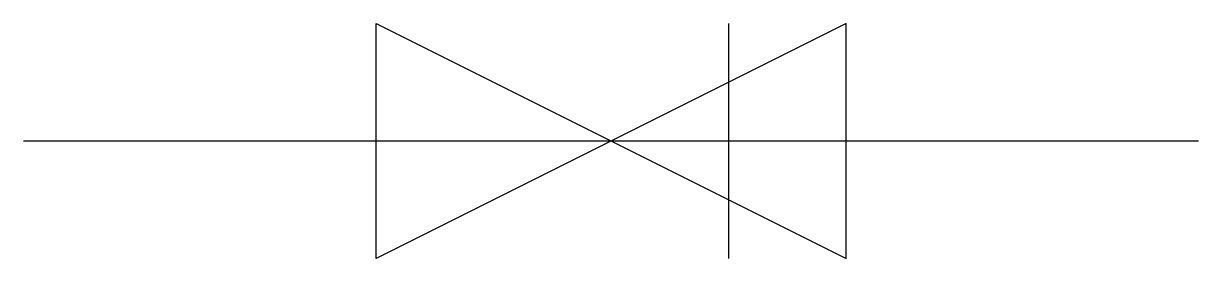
# Model space of a CAD drawing. Extents: x 2.8 to 16, y -4.1 to -1.5.
import ezdxf

# ---------------------------------------------------------------- set-up
doc = ezdxf.new("R2010")
doc.units = 0
doc.layers.add('DEFAULT_255_2_778', color=255, linetype='CONTINUOUS')

msp = doc.modelspace()

# ---------------------------------------------------------------- linework, layer by layer
at = {"layer": 'DEFAULT_255_2_778'}
for p, q in [((12.039, -1.455), (6.747, -4.101)), ((6.747, -4.101), (6.747, -1.455)), ((6.747, -1.455), (12.039, -4.101)), ((10.716, -1.455), (10.716, -4.101)), ((12.039, -4.101), (12.039, -1.455)), ((2.778, -2.778), (16.007, -2.778))]:
    msp.add_line(p, q, dxfattribs=at)

doc.saveas('drawing.dxf')
